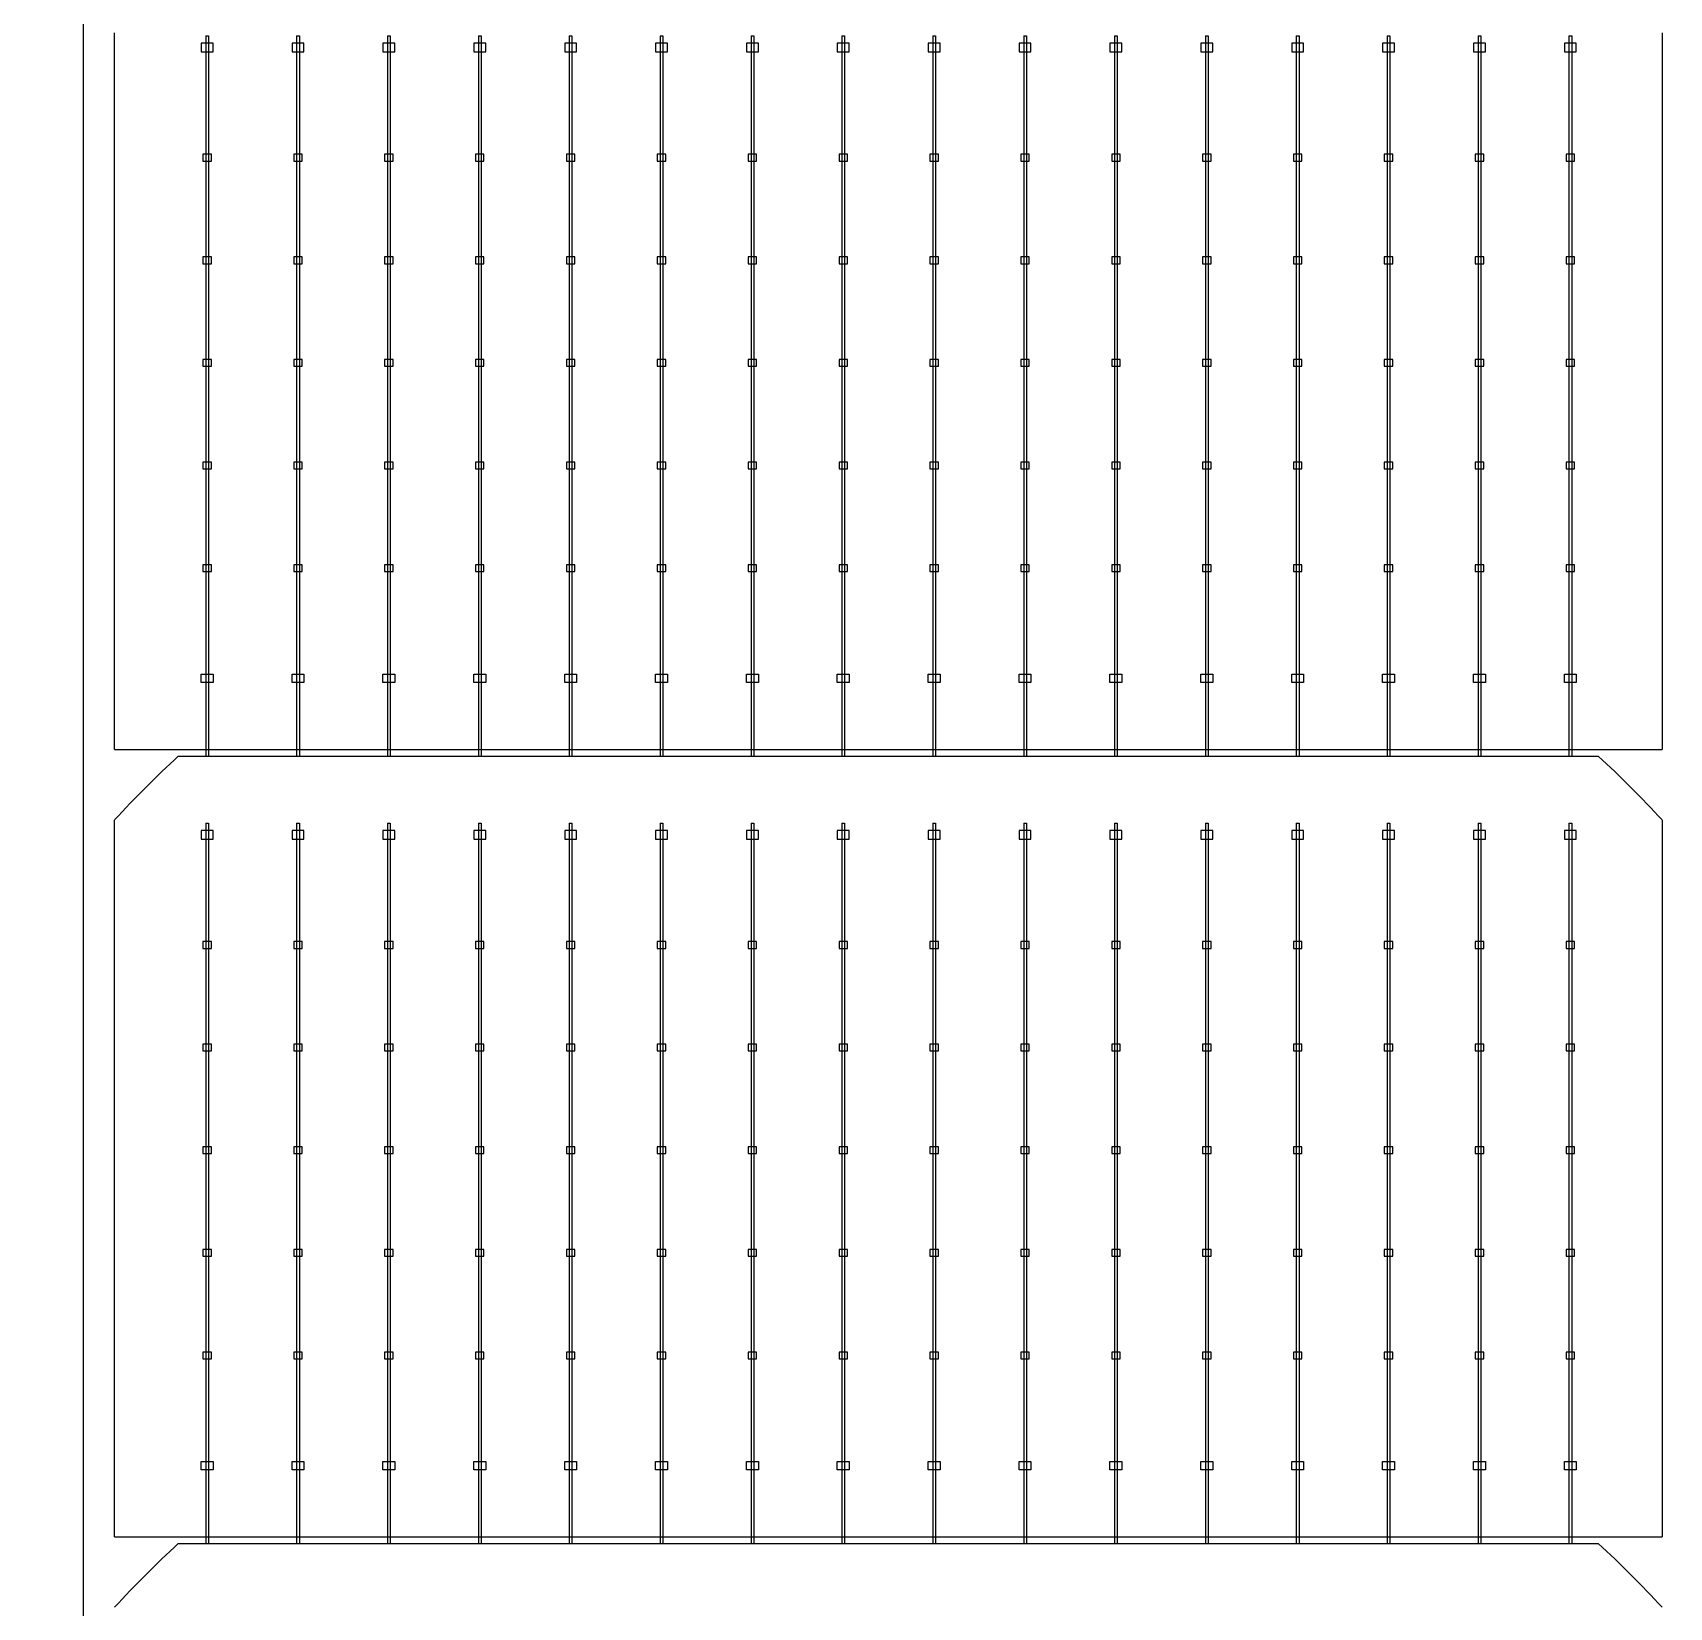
# Model space of a CAD drawing. Header units: millimetres. Extents: x 10297564 to 11610295, y -9287743 to -8409454.
# Drawn here: x 10666944 to 10668490, y -9202098 to -9200612 of the extents above; entities that cross this region are included whole.
import ezdxf

# ---------------------------------------------------------------- set-up
doc = ezdxf.new("R2010")
doc.units = ezdxf.units.MM
doc.header["$LTSCALE"] = 100
doc.layers.add('TEXTLINE', color=1, linetype='Continuous')

# ---------------------------------------------------------------- blocks, each defined once
blk = doc.blocks.new('635W')
for p, q in [((10686106.06, -10025691.11), (10686106.06, -10025775.92)), ((10686106.38, -10025691.11), (10686106.38, -10025775.92)), ((10686116.76, -10025691.11), (10686116.76, -10025775.92)), ((10686117.08, -10025691.11), (10686117.08, -10025775.92)), ((10686127.46, -10025691.11), (10686127.46, -10025775.92)), ((10686127.78, -10025691.11), (10686127.78, -10025775.92)), ((10686138.16, -10025691.11), (10686138.16, -10025775.92)), ((10686138.48, -10025691.11), (10686138.48, -10025775.92)), ((10686148.86, -10025691.11), (10686148.86, -10025775.92)), ((10686149.18, -10025691.11), (10686149.18, -10025775.92)), ((10686159.56, -10025691.11), (10686159.56, -10025775.92)), ((10686159.88, -10025691.11), (10686159.88, -10025775.92)), ((10686170.26, -10025691.11), (10686170.26, -10025775.92)), ((10686170.58, -10025691.11), (10686170.58, -10025775.92)), ((10686180.96, -10025691.11), (10686180.96, -10025775.92)), ((10686181.28, -10025691.11), (10686181.28, -10025775.92)), ((10686191.66, -10025691.11), (10686191.66, -10025775.92)), ((10686191.98, -10025691.11), (10686191.98, -10025775.92)), ((10686202.36, -10025691.11), (10686202.36, -10025775.92)), ((10686202.68, -10025691.11), (10686202.68, -10025775.92)), ((10686213.06, -10025691.11), (10686213.06, -10025775.92)), ((10686213.38, -10025691.11), (10686213.38, -10025775.92)), ((10686223.76, -10025691.11), (10686223.76, -10025775.92)), ((10686224.08, -10025691.11), (10686224.08, -10025775.92)), ((10686234.46, -10025691.11), (10686234.46, -10025775.92)), ((10686234.78, -10025691.11), (10686234.78, -10025775.92)), ((10686245.16, -10025691.11), (10686245.16, -10025775.92)), ((10686245.48, -10025691.11), (10686245.48, -10025775.92)), ((10686255.86, -10025691.11), (10686255.86, -10025775.92)), ((10686256.18, -10025691.11), (10686256.18, -10025775.92)), ((10686266.56, -10025691.11), (10686266.56, -10025775.92)), ((10686266.88, -10025691.11), (10686266.88, -10025775.92)), ((10686095.32, -10025775.11), (10686277.52, -10025775.11)), ((10686106.06, -10025783.79), (10686106.06, -10025868.59)), ((10686106.38, -10025783.79), (10686106.38, -10025868.59)), ((10686116.76, -10025783.79), (10686116.76, -10025868.59)), ((10686117.08, -10025783.79), (10686117.08, -10025868.59)), ((10686127.46, -10025783.79), (10686127.46, -10025868.59)), ((10686127.78, -10025783.79), (10686127.78, -10025868.59)), ((10686138.16, -10025783.79), (10686138.16, -10025868.59)), ((10686138.48, -10025783.79), (10686138.48, -10025868.59)), ((10686148.86, -10025783.79), (10686148.86, -10025868.59)), ((10686149.18, -10025783.79), (10686149.18, -10025868.59)), ((10686159.56, -10025783.79), (10686159.56, -10025868.59)), ((10686159.88, -10025783.79), (10686159.88, -10025868.59)), ((10686170.26, -10025783.79), (10686170.26, -10025868.59)), ((10686170.58, -10025783.79), (10686170.58, -10025868.59)), ((10686180.96, -10025783.79), (10686180.96, -10025868.59)), ((10686181.28, -10025783.79), (10686181.28, -10025868.59)), ((10686191.66, -10025783.79), (10686191.66, -10025868.59)), ((10686191.98, -10025783.79), (10686191.98, -10025868.59)), ((10686202.36, -10025783.79), (10686202.36, -10025868.59)), ((10686202.68, -10025783.79), (10686202.68, -10025868.59)), ((10686213.06, -10025783.79), (10686213.06, -10025868.59)), ((10686213.38, -10025783.79), (10686213.38, -10025868.59)), ((10686223.76, -10025783.79), (10686223.76, -10025868.59)), ((10686224.08, -10025783.79), (10686224.08, -10025868.59)), ((10686234.46, -10025783.79), (10686234.46, -10025868.59)), ((10686234.78, -10025783.79), (10686234.78, -10025868.59)), ((10686245.16, -10025783.79), (10686245.16, -10025868.59)), ((10686245.48, -10025783.79), (10686245.48, -10025868.59)), ((10686255.86, -10025783.79), (10686255.86, -10025868.59)), ((10686256.18, -10025783.79), (10686256.18, -10025868.59)), ((10686266.56, -10025783.79), (10686266.56, -10025868.59)), ((10686266.88, -10025783.79), (10686266.88, -10025868.59)), ((10686095.32, -10025867.79), (10686277.52, -10025867.79))]:
    blk.add_line(p, q)
for points in [[(10686091.67, -10024179.21), (10687200.67, -10024179.21), (10687200.67, -10026619.21), (10686091.67, -10026619.21)], [(10686106.92, -10025692.98), (10686106.92, -10025691.98), (10686105.52, -10025691.98), (10686105.52, -10025692.98)], [(10686117.62, -10025692.98), (10686117.62, -10025691.98), (10686116.22, -10025691.98), (10686116.22, -10025692.98)], [(10686128.32, -10025692.98), (10686128.32, -10025691.98), (10686126.92, -10025691.98), (10686126.92, -10025692.98)], [(10686139.02, -10025692.98), (10686139.02, -10025691.98), (10686137.62, -10025691.98), (10686137.62, -10025692.98)], [(10686149.72, -10025692.98), (10686149.72, -10025691.98), (10686148.32, -10025691.98), (10686148.32, -10025692.98)], [(10686160.42, -10025692.98), (10686160.42, -10025691.98), (10686159.02, -10025691.98), (10686159.02, -10025692.98)], [(10686171.12, -10025692.98), (10686171.12, -10025691.98), (10686169.72, -10025691.98), (10686169.72, -10025692.98)], [(10686181.82, -10025692.98), (10686181.82, -10025691.98), (10686180.42, -10025691.98), (10686180.42, -10025692.98)], [(10686192.52, -10025692.98), (10686192.52, -10025691.98), (10686191.12, -10025691.98), (10686191.12, -10025692.98)], [(10686203.22, -10025692.98), (10686203.22, -10025691.98), (10686201.82, -10025691.98), (10686201.82, -10025692.98)], [(10686213.92, -10025692.98), (10686213.92, -10025691.98), (10686212.52, -10025691.98), (10686212.52, -10025692.98)], [(10686224.62, -10025692.98), (10686224.62, -10025691.98), (10686223.22, -10025691.98), (10686223.22, -10025692.98)], [(10686235.32, -10025692.98), (10686235.32, -10025691.98), (10686233.92, -10025691.98), (10686233.92, -10025692.98)], [(10686246.02, -10025692.98), (10686246.02, -10025691.98), (10686244.62, -10025691.98), (10686244.62, -10025692.98)], [(10686256.72, -10025692.98), (10686256.72, -10025691.98), (10686255.32, -10025691.98), (10686255.32, -10025692.98)], [(10686267.42, -10025692.98), (10686267.42, -10025691.98), (10686266.02, -10025691.98), (10686266.02, -10025692.98)], [(10686105.72, -10025705.85), (10686106.72, -10025705.85), (10686106.72, -10025705.05), (10686105.72, -10025705.05)], [(10686116.42, -10025705.85), (10686117.42, -10025705.85), (10686117.42, -10025705.05), (10686116.42, -10025705.05)], [(10686127.12, -10025705.85), (10686128.12, -10025705.85), (10686128.12, -10025705.05), (10686127.12, -10025705.05)], [(10686137.82, -10025705.85), (10686138.82, -10025705.85), (10686138.82, -10025705.05), (10686137.82, -10025705.05)], [(10686148.52, -10025705.85), (10686149.52, -10025705.85), (10686149.52, -10025705.05), (10686148.52, -10025705.05)], [(10686159.22, -10025705.85), (10686160.22, -10025705.85), (10686160.22, -10025705.05), (10686159.22, -10025705.05)], [(10686169.92, -10025705.85), (10686170.92, -10025705.85), (10686170.92, -10025705.05), (10686169.92, -10025705.05)], [(10686180.62, -10025705.85), (10686181.62, -10025705.85), (10686181.62, -10025705.05), (10686180.62, -10025705.05)], [(10686191.32, -10025705.85), (10686192.32, -10025705.85), (10686192.32, -10025705.05), (10686191.32, -10025705.05)], [(10686202.02, -10025705.85), (10686203.02, -10025705.85), (10686203.02, -10025705.05), (10686202.02, -10025705.05)], [(10686212.72, -10025705.85), (10686213.72, -10025705.85), (10686213.72, -10025705.05), (10686212.72, -10025705.05)], [(10686223.42, -10025705.85), (10686224.42, -10025705.85), (10686224.42, -10025705.05), (10686223.42, -10025705.05)], [(10686234.12, -10025705.85), (10686235.12, -10025705.85), (10686235.12, -10025705.05), (10686234.12, -10025705.05)], [(10686244.82, -10025705.85), (10686245.82, -10025705.85), (10686245.82, -10025705.05), (10686244.82, -10025705.05)], [(10686255.52, -10025705.85), (10686256.52, -10025705.85), (10686256.52, -10025705.05), (10686255.52, -10025705.05)], [(10686266.22, -10025705.85), (10686267.22, -10025705.85), (10686267.22, -10025705.05), (10686266.22, -10025705.05)], [(10686105.72, -10025717.93), (10686106.72, -10025717.93), (10686106.72, -10025717.13), (10686105.72, -10025717.13)], [(10686116.42, -10025717.93), (10686117.42, -10025717.93), (10686117.42, -10025717.13), (10686116.42, -10025717.13)], [(10686127.12, -10025717.93), (10686128.12, -10025717.93), (10686128.12, -10025717.13), (10686127.12, -10025717.13)], [(10686137.82, -10025717.93), (10686138.82, -10025717.93), (10686138.82, -10025717.13), (10686137.82, -10025717.13)], [(10686148.52, -10025717.93), (10686149.52, -10025717.93), (10686149.52, -10025717.13), (10686148.52, -10025717.13)], [(10686159.22, -10025717.93), (10686160.22, -10025717.93), (10686160.22, -10025717.13), (10686159.22, -10025717.13)], [(10686169.92, -10025717.93), (10686170.92, -10025717.93), (10686170.92, -10025717.13), (10686169.92, -10025717.13)], [(10686180.62, -10025717.93), (10686181.62, -10025717.93), (10686181.62, -10025717.13), (10686180.62, -10025717.13)], [(10686191.32, -10025717.93), (10686192.32, -10025717.93), (10686192.32, -10025717.13), (10686191.32, -10025717.13)], [(10686202.02, -10025717.93), (10686203.02, -10025717.93), (10686203.02, -10025717.13), (10686202.02, -10025717.13)], [(10686212.72, -10025717.93), (10686213.72, -10025717.93), (10686213.72, -10025717.13), (10686212.72, -10025717.13)], [(10686223.42, -10025717.93), (10686224.42, -10025717.93), (10686224.42, -10025717.13), (10686223.42, -10025717.13)], [(10686234.12, -10025717.93), (10686235.12, -10025717.93), (10686235.12, -10025717.13), (10686234.12, -10025717.13)], [(10686244.82, -10025717.93), (10686245.82, -10025717.93), (10686245.82, -10025717.13), (10686244.82, -10025717.13)], [(10686255.52, -10025717.93), (10686256.52, -10025717.93), (10686256.52, -10025717.13), (10686255.52, -10025717.13)], [(10686266.22, -10025717.93), (10686267.22, -10025717.93), (10686267.22, -10025717.13), (10686266.22, -10025717.13)], [(10686105.72, -10025730.01), (10686106.72, -10025730.01), (10686106.72, -10025729.21), (10686105.72, -10025729.21)], [(10686116.42, -10025730.01), (10686117.42, -10025730.01), (10686117.42, -10025729.21), (10686116.42, -10025729.21)], [(10686127.12, -10025730.01), (10686128.12, -10025730.01), (10686128.12, -10025729.21), (10686127.12, -10025729.21)], [(10686137.82, -10025730.01), (10686138.82, -10025730.01), (10686138.82, -10025729.21), (10686137.82, -10025729.21)], [(10686148.52, -10025730.01), (10686149.52, -10025730.01), (10686149.52, -10025729.21), (10686148.52, -10025729.21)], [(10686159.22, -10025730.01), (10686160.22, -10025730.01), (10686160.22, -10025729.21), (10686159.22, -10025729.21)], [(10686169.92, -10025730.01), (10686170.92, -10025730.01), (10686170.92, -10025729.21), (10686169.92, -10025729.21)], [(10686180.62, -10025730.01), (10686181.62, -10025730.01), (10686181.62, -10025729.21), (10686180.62, -10025729.21)], [(10686191.32, -10025730.01), (10686192.32, -10025730.01), (10686192.32, -10025729.21), (10686191.32, -10025729.21)], [(10686202.02, -10025730.01), (10686203.02, -10025730.01), (10686203.02, -10025729.21), (10686202.02, -10025729.21)], [(10686212.72, -10025730.01), (10686213.72, -10025730.01), (10686213.72, -10025729.21), (10686212.72, -10025729.21)], [(10686223.42, -10025730.01), (10686224.42, -10025730.01), (10686224.42, -10025729.21), (10686223.42, -10025729.21)], [(10686234.12, -10025730.01), (10686235.12, -10025730.01), (10686235.12, -10025729.21), (10686234.12, -10025729.21)], [(10686244.82, -10025730.01), (10686245.82, -10025730.01), (10686245.82, -10025729.21), (10686244.82, -10025729.21)], [(10686255.52, -10025730.01), (10686256.52, -10025730.01), (10686256.52, -10025729.21), (10686255.52, -10025729.21)], [(10686266.22, -10025730.01), (10686267.22, -10025730.01), (10686267.22, -10025729.21), (10686266.22, -10025729.21)], [(10686105.72, -10025742.09), (10686106.72, -10025742.09), (10686106.72, -10025741.29), (10686105.72, -10025741.29)], [(10686116.42, -10025742.09), (10686117.42, -10025742.09), (10686117.42, -10025741.29), (10686116.42, -10025741.29)], [(10686127.12, -10025742.09), (10686128.12, -10025742.09), (10686128.12, -10025741.29), (10686127.12, -10025741.29)], [(10686137.82, -10025742.09), (10686138.82, -10025742.09), (10686138.82, -10025741.29), (10686137.82, -10025741.29)], [(10686148.52, -10025742.09), (10686149.52, -10025742.09), (10686149.52, -10025741.29), (10686148.52, -10025741.29)], [(10686159.22, -10025742.09), (10686160.22, -10025742.09), (10686160.22, -10025741.29), (10686159.22, -10025741.29)], [(10686169.92, -10025742.09), (10686170.92, -10025742.09), (10686170.92, -10025741.29), (10686169.92, -10025741.29)], [(10686180.62, -10025742.09), (10686181.62, -10025742.09), (10686181.62, -10025741.29), (10686180.62, -10025741.29)], [(10686191.32, -10025742.09), (10686192.32, -10025742.09), (10686192.32, -10025741.29), (10686191.32, -10025741.29)], [(10686202.02, -10025742.09), (10686203.02, -10025742.09), (10686203.02, -10025741.29), (10686202.02, -10025741.29)], [(10686212.72, -10025742.09), (10686213.72, -10025742.09), (10686213.72, -10025741.29), (10686212.72, -10025741.29)], [(10686223.42, -10025742.09), (10686224.42, -10025742.09), (10686224.42, -10025741.29), (10686223.42, -10025741.29)], [(10686234.12, -10025742.09), (10686235.12, -10025742.09), (10686235.12, -10025741.29), (10686234.12, -10025741.29)], [(10686244.82, -10025742.09), (10686245.82, -10025742.09), (10686245.82, -10025741.29), (10686244.82, -10025741.29)], [(10686255.52, -10025742.09), (10686256.52, -10025742.09), (10686256.52, -10025741.29), (10686255.52, -10025741.29)], [(10686266.22, -10025742.09), (10686267.22, -10025742.09), (10686267.22, -10025741.29), (10686266.22, -10025741.29)], [(10686105.72, -10025754.17), (10686106.72, -10025754.17), (10686106.72, -10025753.37), (10686105.72, -10025753.37)], [(10686116.42, -10025754.17), (10686117.42, -10025754.17), (10686117.42, -10025753.37), (10686116.42, -10025753.37)], [(10686127.12, -10025754.17), (10686128.12, -10025754.17), (10686128.12, -10025753.37), (10686127.12, -10025753.37)], [(10686137.82, -10025754.17), (10686138.82, -10025754.17), (10686138.82, -10025753.37), (10686137.82, -10025753.37)], [(10686148.52, -10025754.17), (10686149.52, -10025754.17), (10686149.52, -10025753.37), (10686148.52, -10025753.37)], [(10686159.22, -10025754.17), (10686160.22, -10025754.17), (10686160.22, -10025753.37), (10686159.22, -10025753.37)], [(10686169.92, -10025754.17), (10686170.92, -10025754.17), (10686170.92, -10025753.37), (10686169.92, -10025753.37)], [(10686180.62, -10025754.17), (10686181.62, -10025754.17), (10686181.62, -10025753.37), (10686180.62, -10025753.37)], [(10686191.32, -10025754.17), (10686192.32, -10025754.17), (10686192.32, -10025753.37), (10686191.32, -10025753.37)], [(10686202.02, -10025754.17), (10686203.02, -10025754.17), (10686203.02, -10025753.37), (10686202.02, -10025753.37)], [(10686212.72, -10025754.17), (10686213.72, -10025754.17), (10686213.72, -10025753.37), (10686212.72, -10025753.37)], [(10686223.42, -10025754.17), (10686224.42, -10025754.17), (10686224.42, -10025753.37), (10686223.42, -10025753.37)], [(10686234.12, -10025754.17), (10686235.12, -10025754.17), (10686235.12, -10025753.37), (10686234.12, -10025753.37)], [(10686244.82, -10025754.17), (10686245.82, -10025754.17), (10686245.82, -10025753.37), (10686244.82, -10025753.37)], [(10686255.52, -10025754.17), (10686256.52, -10025754.17), (10686256.52, -10025753.37), (10686255.52, -10025753.37)], [(10686266.22, -10025754.17), (10686267.22, -10025754.17), (10686267.22, -10025753.37), (10686266.22, -10025753.37)], [(10686106.92, -10025766.24), (10686106.92, -10025767.24), (10686105.52, -10025767.24), (10686105.52, -10025766.24)], [(10686117.62, -10025766.24), (10686117.62, -10025767.24), (10686116.22, -10025767.24), (10686116.22, -10025766.24)], [(10686128.32, -10025766.24), (10686128.32, -10025767.24), (10686126.92, -10025767.24), (10686126.92, -10025766.24)], [(10686139.02, -10025766.24), (10686139.02, -10025767.24), (10686137.62, -10025767.24), (10686137.62, -10025766.24)], [(10686149.72, -10025766.24), (10686149.72, -10025767.24), (10686148.32, -10025767.24), (10686148.32, -10025766.24)], [(10686160.42, -10025766.24), (10686160.42, -10025767.24), (10686159.02, -10025767.24), (10686159.02, -10025766.24)], [(10686171.12, -10025766.24), (10686171.12, -10025767.24), (10686169.72, -10025767.24), (10686169.72, -10025766.24)], [(10686181.82, -10025766.24), (10686181.82, -10025767.24), (10686180.42, -10025767.24), (10686180.42, -10025766.24)], [(10686192.52, -10025766.24), (10686192.52, -10025767.24), (10686191.12, -10025767.24), (10686191.12, -10025766.24)], [(10686203.22, -10025766.24), (10686203.22, -10025767.24), (10686201.82, -10025767.24), (10686201.82, -10025766.24)], [(10686213.92, -10025766.24), (10686213.92, -10025767.24), (10686212.52, -10025767.24), (10686212.52, -10025766.24)], [(10686224.62, -10025766.24), (10686224.62, -10025767.24), (10686223.22, -10025767.24), (10686223.22, -10025766.24)], [(10686235.32, -10025766.24), (10686235.32, -10025767.24), (10686233.92, -10025767.24), (10686233.92, -10025766.24)], [(10686246.02, -10025766.24), (10686246.02, -10025767.24), (10686244.62, -10025767.24), (10686244.62, -10025766.24)], [(10686256.72, -10025766.24), (10686256.72, -10025767.24), (10686255.32, -10025767.24), (10686255.32, -10025766.24)], [(10686267.42, -10025766.24), (10686267.42, -10025767.24), (10686266.02, -10025767.24), (10686266.02, -10025766.24)], [(10686106.92, -10025785.66), (10686106.92, -10025784.66), (10686105.52, -10025784.66), (10686105.52, -10025785.66)], [(10686117.62, -10025785.66), (10686117.62, -10025784.66), (10686116.22, -10025784.66), (10686116.22, -10025785.66)], [(10686128.32, -10025785.66), (10686128.32, -10025784.66), (10686126.92, -10025784.66), (10686126.92, -10025785.66)], [(10686139.02, -10025785.66), (10686139.02, -10025784.66), (10686137.62, -10025784.66), (10686137.62, -10025785.66)], [(10686149.72, -10025785.66), (10686149.72, -10025784.66), (10686148.32, -10025784.66), (10686148.32, -10025785.66)], [(10686160.42, -10025785.66), (10686160.42, -10025784.66), (10686159.02, -10025784.66), (10686159.02, -10025785.66)], [(10686171.12, -10025785.66), (10686171.12, -10025784.66), (10686169.72, -10025784.66), (10686169.72, -10025785.66)], [(10686181.82, -10025785.66), (10686181.82, -10025784.66), (10686180.42, -10025784.66), (10686180.42, -10025785.66)], [(10686192.52, -10025785.66), (10686192.52, -10025784.66), (10686191.12, -10025784.66), (10686191.12, -10025785.66)], [(10686203.22, -10025785.66), (10686203.22, -10025784.66), (10686201.82, -10025784.66), (10686201.82, -10025785.66)], [(10686213.92, -10025785.66), (10686213.92, -10025784.66), (10686212.52, -10025784.66), (10686212.52, -10025785.66)], [(10686224.62, -10025785.66), (10686224.62, -10025784.66), (10686223.22, -10025784.66), (10686223.22, -10025785.66)], [(10686235.32, -10025785.66), (10686235.32, -10025784.66), (10686233.92, -10025784.66), (10686233.92, -10025785.66)], [(10686246.02, -10025785.66), (10686246.02, -10025784.66), (10686244.62, -10025784.66), (10686244.62, -10025785.66)], [(10686256.72, -10025785.66), (10686256.72, -10025784.66), (10686255.32, -10025784.66), (10686255.32, -10025785.66)], [(10686267.42, -10025785.66), (10686267.42, -10025784.66), (10686266.02, -10025784.66), (10686266.02, -10025785.66)], [(10686105.72, -10025798.53), (10686106.72, -10025798.53), (10686106.72, -10025797.73), (10686105.72, -10025797.73)], [(10686116.42, -10025798.53), (10686117.42, -10025798.53), (10686117.42, -10025797.73), (10686116.42, -10025797.73)], [(10686127.12, -10025798.53), (10686128.12, -10025798.53), (10686128.12, -10025797.73), (10686127.12, -10025797.73)], [(10686137.82, -10025798.53), (10686138.82, -10025798.53), (10686138.82, -10025797.73), (10686137.82, -10025797.73)], [(10686148.52, -10025798.53), (10686149.52, -10025798.53), (10686149.52, -10025797.73), (10686148.52, -10025797.73)], [(10686159.22, -10025798.53), (10686160.22, -10025798.53), (10686160.22, -10025797.73), (10686159.22, -10025797.73)], [(10686169.92, -10025798.53), (10686170.92, -10025798.53), (10686170.92, -10025797.73), (10686169.92, -10025797.73)], [(10686180.62, -10025798.53), (10686181.62, -10025798.53), (10686181.62, -10025797.73), (10686180.62, -10025797.73)], [(10686191.32, -10025798.53), (10686192.32, -10025798.53), (10686192.32, -10025797.73), (10686191.32, -10025797.73)], [(10686202.02, -10025798.53), (10686203.02, -10025798.53), (10686203.02, -10025797.73), (10686202.02, -10025797.73)], [(10686212.72, -10025798.53), (10686213.72, -10025798.53), (10686213.72, -10025797.73), (10686212.72, -10025797.73)], [(10686223.42, -10025798.53), (10686224.42, -10025798.53), (10686224.42, -10025797.73), (10686223.42, -10025797.73)], [(10686234.12, -10025798.53), (10686235.12, -10025798.53), (10686235.12, -10025797.73), (10686234.12, -10025797.73)], [(10686244.82, -10025798.53), (10686245.82, -10025798.53), (10686245.82, -10025797.73), (10686244.82, -10025797.73)], [(10686255.52, -10025798.53), (10686256.52, -10025798.53), (10686256.52, -10025797.73), (10686255.52, -10025797.73)], [(10686266.22, -10025798.53), (10686267.22, -10025798.53), (10686267.22, -10025797.73), (10686266.22, -10025797.73)], [(10686105.72, -10025810.61), (10686106.72, -10025810.61), (10686106.72, -10025809.81), (10686105.72, -10025809.81)], [(10686116.42, -10025810.61), (10686117.42, -10025810.61), (10686117.42, -10025809.81), (10686116.42, -10025809.81)], [(10686127.12, -10025810.61), (10686128.12, -10025810.61), (10686128.12, -10025809.81), (10686127.12, -10025809.81)], [(10686137.82, -10025810.61), (10686138.82, -10025810.61), (10686138.82, -10025809.81), (10686137.82, -10025809.81)], [(10686148.52, -10025810.61), (10686149.52, -10025810.61), (10686149.52, -10025809.81), (10686148.52, -10025809.81)], [(10686159.22, -10025810.61), (10686160.22, -10025810.61), (10686160.22, -10025809.81), (10686159.22, -10025809.81)], [(10686169.92, -10025810.61), (10686170.92, -10025810.61), (10686170.92, -10025809.81), (10686169.92, -10025809.81)], [(10686180.62, -10025810.61), (10686181.62, -10025810.61), (10686181.62, -10025809.81), (10686180.62, -10025809.81)], [(10686191.32, -10025810.61), (10686192.32, -10025810.61), (10686192.32, -10025809.81), (10686191.32, -10025809.81)], [(10686202.02, -10025810.61), (10686203.02, -10025810.61), (10686203.02, -10025809.81), (10686202.02, -10025809.81)], [(10686212.72, -10025810.61), (10686213.72, -10025810.61), (10686213.72, -10025809.81), (10686212.72, -10025809.81)], [(10686223.42, -10025810.61), (10686224.42, -10025810.61), (10686224.42, -10025809.81), (10686223.42, -10025809.81)], [(10686234.12, -10025810.61), (10686235.12, -10025810.61), (10686235.12, -10025809.81), (10686234.12, -10025809.81)], [(10686244.82, -10025810.61), (10686245.82, -10025810.61), (10686245.82, -10025809.81), (10686244.82, -10025809.81)], [(10686255.52, -10025810.61), (10686256.52, -10025810.61), (10686256.52, -10025809.81), (10686255.52, -10025809.81)], [(10686266.22, -10025810.61), (10686267.22, -10025810.61), (10686267.22, -10025809.81), (10686266.22, -10025809.81)], [(10686105.72, -10025822.69), (10686106.72, -10025822.69), (10686106.72, -10025821.89), (10686105.72, -10025821.89)], [(10686116.42, -10025822.69), (10686117.42, -10025822.69), (10686117.42, -10025821.89), (10686116.42, -10025821.89)], [(10686127.12, -10025822.69), (10686128.12, -10025822.69), (10686128.12, -10025821.89), (10686127.12, -10025821.89)], [(10686137.82, -10025822.69), (10686138.82, -10025822.69), (10686138.82, -10025821.89), (10686137.82, -10025821.89)], [(10686148.52, -10025822.69), (10686149.52, -10025822.69), (10686149.52, -10025821.89), (10686148.52, -10025821.89)], [(10686159.22, -10025822.69), (10686160.22, -10025822.69), (10686160.22, -10025821.89), (10686159.22, -10025821.89)], [(10686169.92, -10025822.69), (10686170.92, -10025822.69), (10686170.92, -10025821.89), (10686169.92, -10025821.89)], [(10686180.62, -10025822.69), (10686181.62, -10025822.69), (10686181.62, -10025821.89), (10686180.62, -10025821.89)], [(10686191.32, -10025822.69), (10686192.32, -10025822.69), (10686192.32, -10025821.89), (10686191.32, -10025821.89)], [(10686202.02, -10025822.69), (10686203.02, -10025822.69), (10686203.02, -10025821.89), (10686202.02, -10025821.89)], [(10686212.72, -10025822.69), (10686213.72, -10025822.69), (10686213.72, -10025821.89), (10686212.72, -10025821.89)], [(10686223.42, -10025822.69), (10686224.42, -10025822.69), (10686224.42, -10025821.89), (10686223.42, -10025821.89)], [(10686234.12, -10025822.69), (10686235.12, -10025822.69), (10686235.12, -10025821.89), (10686234.12, -10025821.89)], [(10686244.82, -10025822.69), (10686245.82, -10025822.69), (10686245.82, -10025821.89), (10686244.82, -10025821.89)], [(10686255.52, -10025822.69), (10686256.52, -10025822.69), (10686256.52, -10025821.89), (10686255.52, -10025821.89)], [(10686266.22, -10025822.69), (10686267.22, -10025822.69), (10686267.22, -10025821.89), (10686266.22, -10025821.89)], [(10686105.72, -10025834.77), (10686106.72, -10025834.77), (10686106.72, -10025833.97), (10686105.72, -10025833.97)], [(10686116.42, -10025834.77), (10686117.42, -10025834.77), (10686117.42, -10025833.97), (10686116.42, -10025833.97)], [(10686127.12, -10025834.77), (10686128.12, -10025834.77), (10686128.12, -10025833.97), (10686127.12, -10025833.97)], [(10686137.82, -10025834.77), (10686138.82, -10025834.77), (10686138.82, -10025833.97), (10686137.82, -10025833.97)], [(10686148.52, -10025834.77), (10686149.52, -10025834.77), (10686149.52, -10025833.97), (10686148.52, -10025833.97)], [(10686159.22, -10025834.77), (10686160.22, -10025834.77), (10686160.22, -10025833.97), (10686159.22, -10025833.97)], [(10686169.92, -10025834.77), (10686170.92, -10025834.77), (10686170.92, -10025833.97), (10686169.92, -10025833.97)], [(10686180.62, -10025834.77), (10686181.62, -10025834.77), (10686181.62, -10025833.97), (10686180.62, -10025833.97)], [(10686191.32, -10025834.77), (10686192.32, -10025834.77), (10686192.32, -10025833.97), (10686191.32, -10025833.97)], [(10686202.02, -10025834.77), (10686203.02, -10025834.77), (10686203.02, -10025833.97), (10686202.02, -10025833.97)], [(10686212.72, -10025834.77), (10686213.72, -10025834.77), (10686213.72, -10025833.97), (10686212.72, -10025833.97)], [(10686223.42, -10025834.77), (10686224.42, -10025834.77), (10686224.42, -10025833.97), (10686223.42, -10025833.97)], [(10686234.12, -10025834.77), (10686235.12, -10025834.77), (10686235.12, -10025833.97), (10686234.12, -10025833.97)], [(10686244.82, -10025834.77), (10686245.82, -10025834.77), (10686245.82, -10025833.97), (10686244.82, -10025833.97)], [(10686255.52, -10025834.77), (10686256.52, -10025834.77), (10686256.52, -10025833.97), (10686255.52, -10025833.97)], [(10686266.22, -10025834.77), (10686267.22, -10025834.77), (10686267.22, -10025833.97), (10686266.22, -10025833.97)], [(10686105.72, -10025846.85), (10686106.72, -10025846.85), (10686106.72, -10025846.05), (10686105.72, -10025846.05)], [(10686116.42, -10025846.85), (10686117.42, -10025846.85), (10686117.42, -10025846.05), (10686116.42, -10025846.05)], [(10686127.12, -10025846.85), (10686128.12, -10025846.85), (10686128.12, -10025846.05), (10686127.12, -10025846.05)], [(10686137.82, -10025846.85), (10686138.82, -10025846.85), (10686138.82, -10025846.05), (10686137.82, -10025846.05)], [(10686148.52, -10025846.85), (10686149.52, -10025846.85), (10686149.52, -10025846.05), (10686148.52, -10025846.05)], [(10686159.22, -10025846.85), (10686160.22, -10025846.85), (10686160.22, -10025846.05), (10686159.22, -10025846.05)], [(10686169.92, -10025846.85), (10686170.92, -10025846.85), (10686170.92, -10025846.05), (10686169.92, -10025846.05)], [(10686180.62, -10025846.85), (10686181.62, -10025846.85), (10686181.62, -10025846.05), (10686180.62, -10025846.05)], [(10686191.32, -10025846.85), (10686192.32, -10025846.85), (10686192.32, -10025846.05), (10686191.32, -10025846.05)], [(10686202.02, -10025846.85), (10686203.02, -10025846.85), (10686203.02, -10025846.05), (10686202.02, -10025846.05)], [(10686212.72, -10025846.85), (10686213.72, -10025846.85), (10686213.72, -10025846.05), (10686212.72, -10025846.05)], [(10686223.42, -10025846.85), (10686224.42, -10025846.85), (10686224.42, -10025846.05), (10686223.42, -10025846.05)], [(10686234.12, -10025846.85), (10686235.12, -10025846.85), (10686235.12, -10025846.05), (10686234.12, -10025846.05)], [(10686244.82, -10025846.85), (10686245.82, -10025846.85), (10686245.82, -10025846.05), (10686244.82, -10025846.05)], [(10686255.52, -10025846.85), (10686256.52, -10025846.85), (10686256.52, -10025846.05), (10686255.52, -10025846.05)], [(10686266.22, -10025846.85), (10686267.22, -10025846.85), (10686267.22, -10025846.05), (10686266.22, -10025846.05)], [(10686106.92, -10025858.92), (10686106.92, -10025859.92), (10686105.52, -10025859.92), (10686105.52, -10025858.92)], [(10686117.62, -10025858.92), (10686117.62, -10025859.92), (10686116.22, -10025859.92), (10686116.22, -10025858.92)], [(10686128.32, -10025858.92), (10686128.32, -10025859.92), (10686126.92, -10025859.92), (10686126.92, -10025858.92)], [(10686139.02, -10025858.92), (10686139.02, -10025859.92), (10686137.62, -10025859.92), (10686137.62, -10025858.92)], [(10686149.72, -10025858.92), (10686149.72, -10025859.92), (10686148.32, -10025859.92), (10686148.32, -10025858.92)], [(10686160.42, -10025858.92), (10686160.42, -10025859.92), (10686159.02, -10025859.92), (10686159.02, -10025858.92)], [(10686171.12, -10025858.92), (10686171.12, -10025859.92), (10686169.72, -10025859.92), (10686169.72, -10025858.92)], [(10686181.82, -10025858.92), (10686181.82, -10025859.92), (10686180.42, -10025859.92), (10686180.42, -10025858.92)], [(10686192.52, -10025858.92), (10686192.52, -10025859.92), (10686191.12, -10025859.92), (10686191.12, -10025858.92)], [(10686203.22, -10025858.92), (10686203.22, -10025859.92), (10686201.82, -10025859.92), (10686201.82, -10025858.92)], [(10686213.92, -10025858.92), (10686213.92, -10025859.92), (10686212.52, -10025859.92), (10686212.52, -10025858.92)], [(10686224.62, -10025858.92), (10686224.62, -10025859.92), (10686223.22, -10025859.92), (10686223.22, -10025858.92)], [(10686235.32, -10025858.92), (10686235.32, -10025859.92), (10686233.92, -10025859.92), (10686233.92, -10025858.92)], [(10686246.02, -10025858.92), (10686246.02, -10025859.92), (10686244.62, -10025859.92), (10686244.62, -10025858.92)], [(10686256.72, -10025858.92), (10686256.72, -10025859.92), (10686255.32, -10025859.92), (10686255.32, -10025858.92)], [(10686267.42, -10025858.92), (10686267.42, -10025859.92), (10686266.02, -10025859.92), (10686266.02, -10025858.92)]]:
    blk.add_lwpolyline(points, close=True)
for points in [[(10686095.32, -10025775.11), (10686095.32, -10025690.74)], [(10686106.06, -10025691.11), (10686106.38, -10025691.11)], [(10686116.76, -10025691.11), (10686117.08, -10025691.11)], [(10686127.46, -10025691.11), (10686127.78, -10025691.11)], [(10686138.16, -10025691.11), (10686138.48, -10025691.11)], [(10686148.86, -10025691.11), (10686149.18, -10025691.11)], [(10686159.56, -10025691.11), (10686159.88, -10025691.11)], [(10686170.26, -10025691.11), (10686170.58, -10025691.11)], [(10686180.96, -10025691.11), (10686181.28, -10025691.11)], [(10686191.66, -10025691.11), (10686191.98, -10025691.11)], [(10686202.36, -10025691.11), (10686202.68, -10025691.11)], [(10686213.06, -10025691.11), (10686213.38, -10025691.11)], [(10686223.76, -10025691.11), (10686224.08, -10025691.11)], [(10686234.46, -10025691.11), (10686234.78, -10025691.11)], [(10686245.16, -10025691.11), (10686245.48, -10025691.11)], [(10686255.86, -10025691.11), (10686256.18, -10025691.11)], [(10686266.56, -10025691.11), (10686266.88, -10025691.11)], [(10686277.52, -10025690.74), (10686277.52, -10025775.11)], [(10686102.83, -10025775.91), (10686270.02, -10025775.91)], [(10686095.32, -10025867.79), (10686095.32, -10025783.42)], [(10686106.06, -10025783.79), (10686106.38, -10025783.79)], [(10686116.76, -10025783.79), (10686117.08, -10025783.79)], [(10686127.46, -10025783.79), (10686127.78, -10025783.79)], [(10686138.16, -10025783.79), (10686138.48, -10025783.79)], [(10686148.86, -10025783.79), (10686149.18, -10025783.79)], [(10686159.56, -10025783.79), (10686159.88, -10025783.79)], [(10686170.26, -10025783.79), (10686170.58, -10025783.79)], [(10686180.96, -10025783.79), (10686181.28, -10025783.79)], [(10686191.66, -10025783.79), (10686191.98, -10025783.79)], [(10686202.36, -10025783.79), (10686202.68, -10025783.79)], [(10686213.06, -10025783.79), (10686213.38, -10025783.79)], [(10686223.76, -10025783.79), (10686224.08, -10025783.79)], [(10686234.46, -10025783.79), (10686234.78, -10025783.79)], [(10686245.16, -10025783.79), (10686245.48, -10025783.79)], [(10686255.86, -10025783.79), (10686256.18, -10025783.79)], [(10686266.56, -10025783.79), (10686266.88, -10025783.79)], [(10686277.52, -10025783.42), (10686277.52, -10025867.79)], [(10686102.83, -10025868.59), (10686270.02, -10025868.59)]]:
    blk.add_lwpolyline(points)
for centre, start, end in [((10686186.32, -10025866.91), 132.5369, 137.4631), ((10686186.52, -10025866.91), 42.5369, 47.4631), ((10686186.32, -10025959.59), 132.5369, 137.4631), ((10686186.52, -10025959.59), 42.5369, 47.4631)]:
    blk.add_arc(centre, 123.5, start, end)

msp = doc.modelspace()

# ---------------------------------------------------------------- wipeouts: each hides what was drawn before it
at = {"linetype": 'ByBlock'}
msp.add_wipeout([(10661157.3, -9184124), (10708842.1, -9184124), (10708842.1, -9214922.7), (10661157.3, -9214922.7)], dxfattribs=at).dxf.layer = 'TEXTLINE'

# ---------------------------------------------------------------- next in the draw order: block references
at = {"linetype": 'Continuous', "xscale": 8.019360487611644, "yscale": 8.019360487611644, "zscale": 8.019360487611644}
msp.add_blockref('635W', (-75028629, 71199016.2), dxfattribs=at)

doc.saveas('drawing.dxf')
